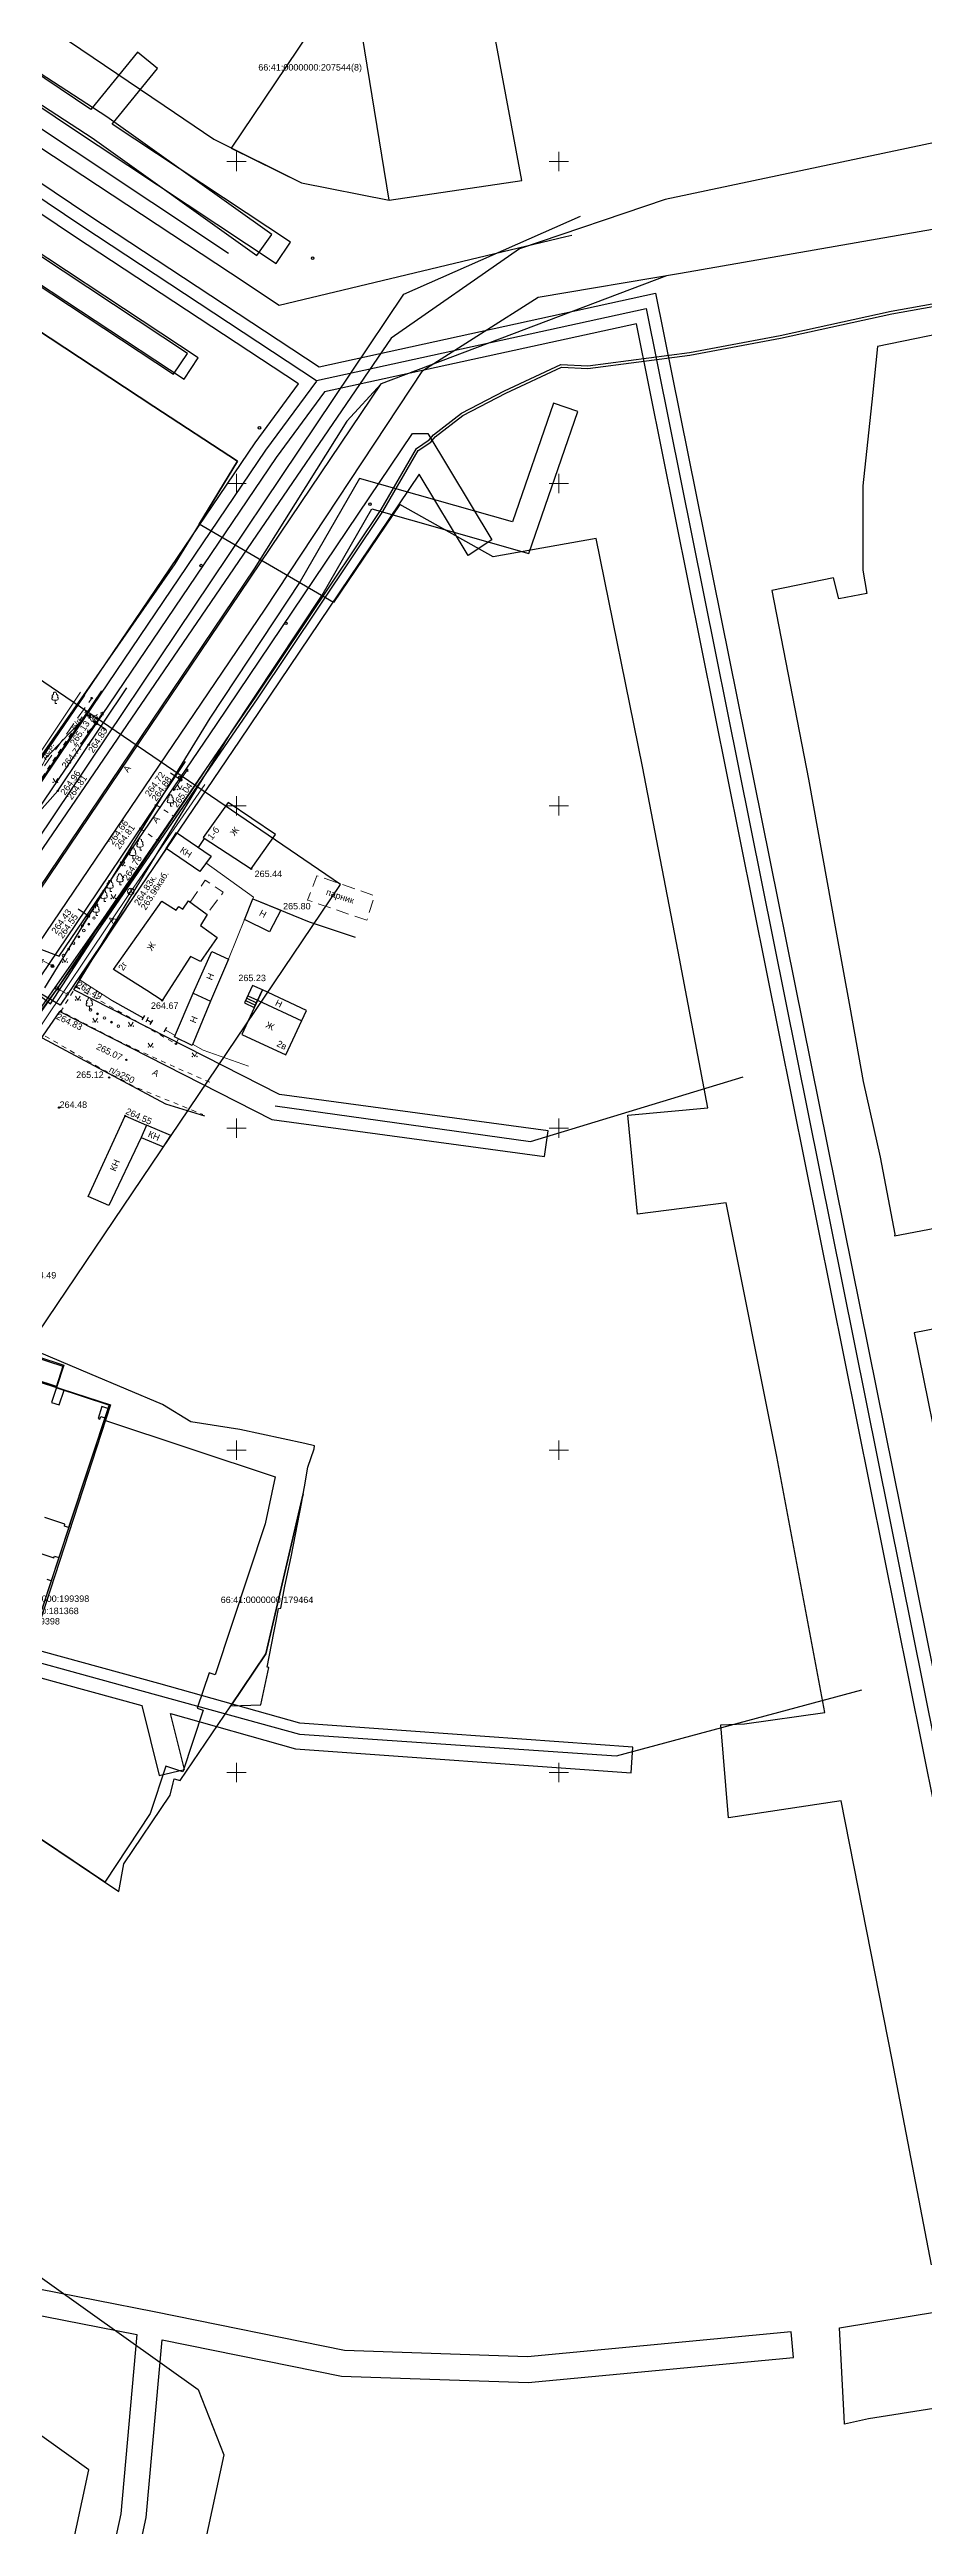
# Model space of a CAD drawing. Header units: metres. Extents: x -1448899 to 1563798, y -293564 to 398817.
# Drawn here: x 1533121 to 1533256.7, y 387183 to 387567.4 of the extents above; entities that cross this region are included whole.
import ezdxf
from ezdxf.enums import TextEntityAlignment as Align

# ---------------------------------------------------------------- set-up
doc = ezdxf.new("R2010")
doc.units = ezdxf.units.M
doc.set_wipeout_variables(frame=1)
doc.header["$PDMODE"] = 32
doc.header["$PDSIZE"] = 0.2
doc.linetypes.add('atp_1.5x1.5', pattern=[3, 1.5, -1.5])
doc.linetypes.add('atp_2x1', pattern=[3, 2, -1])
for name, color, linetype in [('C', 134, 'Continuous'), ('D', 1, 'Continuous'), ('LABELS', 254, 'Continuous'), ('P', 94, 'Continuous'), ('T', 1, 'Continuous'), ('Z', 30, 'Continuous'), ('Автодорожное хозяйство', 7, 'Continuous'), ('Водопроводы', 7, 'Continuous'), ('Газопроводы', 7, 'Continuous'), ('Здания и строения', 7, 'Continuous'), ('Кабели низкого напряжения', 7, 'Continuous'), ('Кабели связи', 7, 'Continuous'), ('кадастр', 7, 'Continuous'), ('Крышки колодцев', 7, 'Continuous'), ('Объекты электропередачи', 7, 'Continuous'), ('Ограждения', 7, 'Continuous'), ('Отметка', 7, 'Continuous'), ('Пикет', 7, 'Continuous'), ('Растительность', 7, 'Continuous'), ('Сетка координат', 7, 'Continuous')]:
    doc.layers.add(name, color=color, linetype=linetype)
doc.styles.get("Standard").update_dxf_attribs({"font": 'arial.ttf'})
doc.styles.add('Бм431', font='')
doc.styles.get('Бм431').set_extended_font_data('Bm431', italic=True)
doc.linetypes.add('atp_119_3', pattern='A,4,-2,[131,ltypeshp.shx,S=0.45,R=90,X=0.45,Y=-0.45],8,[131,ltypeshp.shx,S=0.45,R=-90,X=-0.45,Y=0.45],-2,4', length=20)
doc.linetypes.add('atp_122_g', pattern='A,2,-2,3,-0.6,["Г",Бм431,S=2,R=0,X=0,Y=-1],-2.8,3,-2,8,-2,8,-2,6', length=41.4)
doc.linetypes.add('atp_122_v', pattern='A,2,-2,3,-0.6,["В",Бм431,S=2,R=0,X=-0.5,Y=-1],-2,4,-2,8,-2,8,-2,6', length=41.6)
doc.linetypes.add('atp_133_t', pattern='A,4,[133,ltypeshp.shx,S=0.12,R=0,X=-0.12,Y=0],0,[133,ltypeshp.shx,S=0.25,R=0,X=-0.25,Y=0],4,-2', length=10)
doc.linetypes.add('atp_474_1a', pattern='A,1,-0.4,[133,ltypeshp.shx,S=0.1,R=0,X=0,Y=0],0.0001,[133,ltypeshp.shx,S=0.2,R=0,X=-0.1,Y=0],0,[133,ltypeshp.shx,S=0.3,R=0,X=-0.2,Y=0],0.0001,[133,ltypeshp.shx,S=0.4,R=0,X=-0.3,Y=0],0,[133,ltypeshp.shx,S=0.5,R=0,X=-0.4,Y=0],0.0001,[130,ltypeshp.shx,S=0.25,R=0,X=0.1,Y=0.75],-0.6,3', length=5.0003)
doc.linetypes.add('atp_474_2a', pattern='A,1,-0.4,[133,ltypeshp.shx,S=0.1,R=0,X=0,Y=0],0.0001,[133,ltypeshp.shx,S=0.2,R=0,X=-0.1,Y=0],0,[133,ltypeshp.shx,S=0.3,R=0,X=-0.2,Y=0],0.0001,[133,ltypeshp.shx,S=0.4,R=0,X=-0.3,Y=0],0,[133,ltypeshp.shx,S=0.5,R=0,X=-0.4,Y=0],-0.6,3', length=5.0002)
doc.linetypes.add('atp_475_1', pattern='A,2.5,[130,ltypeshp.shx,S=0.4,R=0,X=0,Y=0.4],2.5', length=5)

# ---------------------------------------------------------------- blocks, each defined once
blk = doc.blocks.new('atp_390a')
at = {"color": 0, "linetype": 'ByBlock', "lineweight": -2}
for points in [[(0, 0.99), (-0.51, 0.99)], [(0, 0.99), (0.51, 0.99)], [(0, 0), (0, 0.99)], [(0.5, 0), (0, 0)]]:
    blk.add_lwpolyline(points, dxfattribs=at)
for centre, start, end in [((-0.51, 1.49), 115.63459, 270), ((-0.39, 2.32), 97.94065, 227.81966), ((0, 3), 90, 202.24196), ((0, 3), 337.75804, 90), ((0.39, 2.32), 312.18034, 82.05935), ((0.51, 1.49), 270, 64.36541)]:
    blk.add_arc(centre, 0.5, start, end, dxfattribs=at)
blk = doc.blocks.new('atp_115c')
at = {"color": 0, "linetype": 'ByBlock', "lineweight": -2}
for points in [[(3.29, -0.5), (4, 0), (3.29, 0.5)], [(0.5, 0), (4, 0)]]:
    blk.add_lwpolyline(points, dxfattribs=at)
blk = doc.blocks.new('atp_110a')
at = {"color": 0, "linetype": 'ByBlock', "lineweight": -2}
for p, q in [((0, 2.25), (-1.5, 2.25)), ((0, 0.5), (0, 2.5)), ((0, 2.25), (1.5, 2.25))]:
    blk.add_line(p, q, dxfattribs=at)
for points in [[(-0.4, 2.25), (-0.4, 1.36, -1.040016), (-1.1, 1.36), (-1.1, 2.25)], [(0.4, 2.25), (0.4, 1.36, 1.040016), (1.1, 1.36), (1.1, 2.25)]]:
    blk.add_lwpolyline(points, format="xyb", dxfattribs=at)
blk = doc.blocks.new('atp_106a')
at = {"color": 0, "linetype": 'ByBlock', "lineweight": -2}
blk.add_circle((0, 0), 0.5, dxfattribs=at)
blk = doc.blocks.new('atp_107a')
at = {"linetype": 'ByBlock', "lineweight": -2}
h = blk.add_hatch(color=0, dxfattribs=at)
edge = h.paths.add_edge_path()
edge.add_arc((0, 0), 0.5, 0, 360)
at = {"color": 0, "linetype": 'ByBlock', "lineweight": -2}
blk.add_circle((0, 0), 0.5, dxfattribs=at)
blk = doc.blocks.new('atp_397b')
at = {"color": 0, "linetype": 'ByBlock', "lineweight": -2}
blk.add_circle((0, 0), 0.4, dxfattribs=at)
blk = doc.blocks.new('atp_397a')
at = {"linetype": 'ByBlock', "lineweight": -2}
blk.add_hatch(color=0, dxfattribs=at).paths.add_polyline_path([(-0.3, 0, 1), (0.3, 0, 1)])
at = {"color": 0, "linetype": 'ByBlock', "lineweight": -2}
blk.add_circle((0, 0), 0.3, dxfattribs=at)
blk = doc.blocks.new('atp_416')
at = {"color": 0, "linetype": 'ByBlock', "lineweight": -2}
blk.add_lwpolyline([(0.72, 1.2), (0, 0), (-0.72, 1.2)], dxfattribs=at)
for centre in [(-0.72, 0), (0.72, 0)]:
    blk.add_circle(centre, 0.075, dxfattribs=at)
blk = doc.blocks.new('atp_117sv')
at = {"color": 0, "linetype": 'ByBlock', "lineweight": -2}
for points in [[(0, 1), (0, 0)], [(0, 0), (-0.87, -0.5)], [(0.87, -0.5), (0, 0)]]:
    blk.add_lwpolyline(points, dxfattribs=at)
blk.add_circle((0, 0), 1, dxfattribs=at)
blk = doc.blocks.new('A$C0BB7152E')
at = {"layer": 'C', "linetype": 'Continuous'}
blk.add_lwpolyline([(1533167.28, 387583.37), (1533164.91, 387585.21), (1533166.38, 387577.59), (1533149.2, 387552.07), (1533160.1, 387546.68), (1533173.68, 387543.97)], close=True, dxfattribs=at)
at = {"layer": 'D', "linetype": 'Continuous'}
for points in [[(1533115.25, 387362.17), (1533122.06, 387359.93), (1533122.01, 387359.75), (1533130.33, 387356.99), (1533129.55, 387354.64), (1533156.04, 387345.87), (1533154.44, 387338.59), (1533146.7, 387315.15), (1533145.76, 387315.46), (1533143.93, 387309.95), (1533144.87, 387309.65), (1533141.71, 387300.08), (1533139.05, 387300.96), (1533136.62, 387293.62), (1533129.58, 387282.98), (1533105.12, 387299.41)], [(1533114.73, 387365.97), (1533123.25, 387363.18), (1533122.11, 387359.72), (1533130.25, 387357.03), (1533130.06, 387356.46), (1533129.15, 387356.76), (1533128.54, 387354.9), (1533128.83, 387354.8), (1533128.97, 387355.21), (1533129.59, 387355.01), (1533121.26, 387329.75), (1533120.64, 387329.96)], [(1533115.02, 387362.05), (1533122.08, 387359.72), (1533121.33, 387357.42), (1533122.5, 387357.03), (1533123.26, 387359.33), (1533130.25, 387357.03), (1533123.98, 387338.02), (1533123.32, 387338.23), (1533123.4, 387338.5), (1533120.27, 387339.54)], [(1533118.56, 387334.35), (1533121.69, 387333.31), (1533121.78, 387333.58), (1533122.44, 387333.36), (1533111.38, 387299.82)]]:
    blk.add_lwpolyline(points, dxfattribs=at)
for points in [[(1533096.15, 387304.84), (1533115.02, 387362.05), (1533130.25, 387357.03), (1533111.38, 387299.82)], [(1533096.15, 387304.84), (1533115.02, 387362.05), (1533122.08, 387359.72), (1533121.33, 387357.42), (1533122.5, 387357.03), (1533123.26, 387359.33), (1533130.25, 387357.03), (1533111.38, 387299.82), (1533104.39, 387302.12), (1533105.15, 387304.42), (1533103.98, 387304.81), (1533103.21, 387302.51)], [(1533096.15, 387304.84), (1533099.79, 387315.88), (1533100.45, 387315.66), (1533100.36, 387315.4), (1533103.34, 387314.41), (1533105.32, 387320.43), (1533102.35, 387321.4), (1533102.26, 387321.14), (1533101.59, 387321.36), (1533115.02, 387362.05), (1533122.08, 387359.72), (1533121.33, 387357.42), (1533122.5, 387357.03), (1533123.26, 387359.33), (1533130.25, 387357.03), (1533111.38, 387299.82), (1533104.39, 387302.12), (1533105.15, 387304.42), (1533103.98, 387304.81), (1533103.21, 387302.51)]]:
    blk.add_lwpolyline(points, close=True, dxfattribs=at)
at = {"layer": 'P', "linetype": 'Continuous'}
for points in [[(1533258.19, 387201.31), (1533248.05, 387199.67), (1533244.35, 387198.86), (1533244.29, 387199.98), (1533243.57, 387213.82), (1533259.22, 387216.4)], [(1533257.81, 387223.58), (1533251.72, 387255.39), (1533243.81, 387295.57), (1533226.34, 387292.93), (1533225.16, 387307.37), (1533228.81, 387307.54), (1533241.29, 387309.31), (1533233.82, 387349.04), (1533225.99, 387388.4), (1533212.2, 387386.65), (1533210.74, 387401.99), (1533223.14, 387403.13), (1533218.53, 387427.39), (1533212.98, 387456.1), (1533205.83, 387491.48), (1533189.82, 387488.64), (1533175.34, 387496.74), (1533165.09, 387481.52), (1533144.22, 387493.7), (1533150.15, 387503.46), (1533137.21, 387511.96), (1533116.54, 387525.57)], [(1533122.18, 387569.9), (1533138.8, 387558.65), (1533146.48, 387553.42), (1533160.1, 387546.68), (1533173.68, 387543.97), (1533194.26, 387547.03), (1533186.85, 387586.97)], [(1533276.67, 387526.83), (1533249.46, 387521.28), (1533248.65, 387513.68), (1533247.17, 387499.66), (1533247.17, 387486.58), (1533247.8, 387482.96), (1533243.45, 387482.1), (1533242.64, 387485.36), (1533233.08, 387483.43), (1533238.74, 387454.13), (1533243, 387430.67), (1533245.16, 387418.74), (1533247.25, 387407.19), (1533249.84, 387395.46), (1533252.14, 387383.53), (1533252.09, 387383.29), (1533265.69, 387385.83)], [(1533268.94, 387370.9), (1533255.15, 387368.23), (1533260.17, 387343.48)], [(1533100.79, 387302.31), (1533131.76, 387281.51), (1533132.52, 387285.82), (1533139.73, 387296.46), (1533140.19, 387298.4), (1533140.34, 387299), (1533141.29, 387298.77), (1533149.14, 387310.35), (1533154.58, 387318.38), (1533160.37, 387343.24), (1533160.56, 387344.33), (1533161.09, 387347.37), (1533162.06, 387350.21), (1533162.1, 387350.67), (1533160.61, 387351.02), (1533150.55, 387353.21), (1533142.92, 387354.39), (1533138.55, 387357.1), (1533127.29, 387361.87), (1533116.42, 387366.48)]]:
    blk.add_lwpolyline(points, dxfattribs=at)
for points in [[(1533010.29, 387500.87), (1533030.28, 387530.54), (1533041.79, 387522.78), (1533044.18, 387526.29), (1533057.27, 387545.81), (1533073.28, 387535.03), (1533078.7, 387543.06), (1533090.35, 387543.13), (1533099.34, 387537.06), (1533116.54, 387525.57), (1533137.21, 387511.96), (1533150.15, 387503.46), (1533144.22, 387493.7), (1533140.47, 387487.53), (1533116.61, 387453.32), (1533105.62, 387436.99), (1533072.3, 387459.38), (1533071.77, 387459.46), (1533054.94, 387470.28), (1533056.38, 387472.53), (1533039.97, 387483.63), (1533038.69, 387481.83), (1533021.63, 387493.11)], [(1533155.01, 387316.28), (1533154.79, 387316.36), (1533155.8, 387321.65), (1533156.16, 387323.49), (1533156.53, 387325.44), (1533156.88, 387325.49), (1533157.45, 387328.65), (1533157.8, 387330.35), (1533158.48, 387333.48), (1533160.15, 387342.01), (1533160.37, 387343.24), (1533154.58, 387318.38), (1533149.14, 387310.35), (1533153.77, 387310.47)]]:
    blk.add_lwpolyline(points, close=True, dxfattribs=at)
at = {"layer": 'T', "linetype": 'Continuous'}
for points in [[(1531471.1, 388647.56), (1531597.86, 388564.74), (1531734.76, 388474.26), (1531856.12, 388395.18), (1531960.97, 388326.54), (1532128.67, 388216.81), (1532237.14, 388145.93), (1532347.26, 388073.74), (1532398.37, 388041.82), (1532462.29, 387997.96), (1532554.9, 387936.17), (1532659.79, 387865.18), (1532757.55, 387799.79), (1532894.76, 387708.15), (1533011.51, 387630.55), (1533067.25, 387589.95), (1533148.76, 387535.75)], [(1532664.23, 387852.02), (1532702.21, 387826.72), (1532748.65, 387795.31), (1532798.26, 387762.82), (1532831.66, 387740.48), (1532837.08, 387736.85), (1532968.08, 387647.89), (1533069.49, 387578.07), (1533126.02, 387539.98), (1533162.43, 387515.99), (1533213.55, 387527.16), (1533278.16, 387206.03), (1533488.35, 387245.4), (1533629.1, 387273.09), (1533709.89, 387287.64)], [(1532827.72, 387748.04), (1532883.98, 387710.65), (1532964.78, 387656.44), (1532996.97, 387634.78), (1533096.42, 387567.41), (1533149.07, 387532.68), (1533156.64, 387527.7), (1533201.13, 387538.36), (1533202.02, 387538.55)], [(1533112.84, 387408.27), (1533130.12, 387432.87), (1533153.36, 387466.73), (1533172.73, 387495.69), (1533178.21, 387505.13), (1533180.17, 387506.43), (1533180.86, 387507.24), (1533185.12, 387510.55), (1533191.8, 387514.03), (1533200.43, 387518.05), (1533204.51, 387517.83), (1533220.35, 387519.91), (1533234.42, 387522.58), (1533251.65, 387526.35), (1533298.52, 387534.72)], [(1533112.56, 387408.56), (1533129.83, 387433.17), (1533153.07, 387467.02), (1533172.44, 387495.98), (1533177.94, 387505.45), (1533179.92, 387506.77), (1533180.6, 387507.57), (1533184.9, 387510.91), (1533191.6, 387514.39), (1533200.32, 387518.48), (1533204.5, 387518.25), (1533220.28, 387520.32), (1533234.33, 387522.99), (1533251.57, 387526.76), (1533298.42, 387535.13)], [(1533330.57, 387567.05), (1533274, 387556.26), (1533216.53, 387544.1), (1533193.93, 387536.43), (1533174.02, 387522.56), (1533148.19, 387484.78), (1533102.62, 387418.08), (1532923.45, 387153.07), (1532596.95, 386668.16), (1532501.82, 386525.68), (1532463.24, 386470.75), (1532364.18, 386323.11), (1532278.05, 386197.05), (1532195.94, 386075.2), (1532063.54, 385880.4), (1531928.37, 385674.27)], [(1531934.83, 385669.49), (1532071.49, 385875.31), (1532203.45, 386070.48), (1532286.31, 386192.02), (1532371.45, 386319.02), (1532470.86, 386466.5), (1532497.05, 386506.13), (1532602.58, 386664.36), (1532929.87, 387147.97), (1533109.5, 387414.14), (1533154.44, 387480.52), (1533178.92, 387517.57), (1533196.83, 387528.9), (1533218.91, 387532.64), (1533276.64, 387542.75), (1533333.71, 387553.63)], [(1532064.33, 385872.03), (1533175.95, 387529.37), (1533203.37, 387541.48)], [(1533216.73, 387532.26), (1533172.46, 387515.46), (1533167.14, 387509.68), (1533152.77, 387486.79), (1533098.63, 387406.47), (1533045.06, 387327.01), (1532998.78, 387258.35), (1532937.35, 387167.22), (1532873.99, 387071.58), (1532810.63, 386975.94), (1532667.81, 386765.52), (1532524.99, 386555.1), (1532479.89, 386488.38), (1532403.68, 386375.5), (1532346.97, 386290.94), (1532292.36, 386209.52), (1532231.58, 386118.89), (1532181.03, 386043.53), (1532122.68, 385957.78), (1533172.46, 387515.46)], [(1533162.43, 387515.89), (1533154.53, 387505.18), (1533111.68, 387441.91), (1533082.13, 387397.43), (1533060.27, 387365.97), (1533034.71, 387328.22), (1532997.57, 387271.25), (1532964.96, 387223.72), (1532933.37, 387176.37), (1532874.68, 387089.36), (1532843.38, 387040.66), (1532805.03, 386986.44), (1532776.13, 386943.81), (1532731.6, 386971.39), (1532708.71, 386938.73), (1532656.13, 386861.1), (1532653.98, 386858.22), (1532649.48, 386852.18), (1532588.17, 386895.63), (1532585.35, 386897.71), (1532581.82, 386900.16), (1532575.32, 386889.29)], [(1533156.03, 387403.42), (1533195.64, 387397.9), (1533228.6, 387407.93)], [(1533107.7, 387320.27), (1533135.52, 387312.59), (1533159.77, 387305.93), (1533208.96, 387302.56), (1533247.04, 387312.84)]]:
    blk.add_lwpolyline(points, dxfattribs=at)
for centre in [(1533161.83, 387534.98), (1533153.57, 387508.65), (1533170.72, 387496.81), (1533144.54, 387487.27), (1533157.69, 387478.31), (1533128.07, 387463), (1533141.2, 387454.41), (1533128.26, 387434.62)]:
    blk.add_circle(centre, 0.2, dxfattribs=at)
at = {"layer": 'Z', "linetype": 'Continuous'}
for points in [[(1533710.26, 387285.68), (1533629.25, 387271.12), (1533488.73, 387243.43), (1533276.59, 387203.68), (1533212.06, 387524.79), (1533163.69, 387514.22), (1533156.17, 387504.03), (1533113.34, 387440.8), (1533083.78, 387396.31), (1533061.92, 387364.84), (1533036.38, 387327.12), (1532999.24, 387270.14), (1532966.62, 387222.6), (1532935.02, 387175.25), (1532876.35, 387088.27), (1532845.03, 387039.54), (1532806.68, 386985.3), (1532776.71, 386941.1), (1532732.15, 386968.69), (1532710.35, 386937.6), (1532656.87, 386858.62), (1532725.1, 386809.85)], [(1532931.71, 387177.49), (1532963.3, 387224.84), (1532995.91, 387272.36), (1533033.04, 387329.33), (1533058.61, 387367.1), (1533080.48, 387398.55), (1533110.02, 387443.02), (1533152.9, 387506.34), (1533159.62, 387515.45), (1533124.91, 387538.32), (1533068.35, 387576.42), (1532966.96, 387646.24), (1532837.59, 387734.1)], [(1532856.55, 387777.42), (1532845.84, 387760.82), (1532846.86, 387760.17), (1532834.41, 387741.05), (1532969.21, 387649.55), (1533070.62, 387579.72), (1533127.13, 387541.64), (1533162.82, 387518.13), (1533215.03, 387529.52), (1533279.74, 387208.38), (1533487.97, 387247.36), (1533628.75, 387274.99), (1533709.51, 387289.61)], [(1533082.32, 387583.68), (1533070.05, 387566.82), (1533059.16, 387562.56), (1533060.62, 387558.83), (1533068.84, 387562.06), (1533067.84, 387554.98), (1533071.81, 387554.42), (1533072.84, 387561.74), (1533141.88, 387516.18), (1533144.08, 387519.52), (1533074.2, 387565.64), (1533085.76, 387581.3), (1533123.94, 387555.53), (1533156.19, 387534.15), (1533158.4, 387537.48), (1533130.75, 387555.78), (1533137.78, 387564.39), (1533134.68, 387566.92), (1533127.4, 387558.02), (1533088.98, 387583.95)], [(1533083.2, 387583.86), (1533068.7, 387564.19), (1533091.02, 387549.79), (1533113.26, 387534.79), (1533140.22, 387516.95), (1533142.43, 387520.19), (1533115.47, 387538.03), (1533093.23, 387553.04), (1533074.43, 387565.41), (1533086.53, 387581.63)], [(1533103.61, 387569.26), (1533127.65, 387553.65), (1533153.19, 387535.4), (1533155.52, 387538.64), (1533129.89, 387556.89), (1533105.89, 387572.5)], [(1533108.36, 387432.01), (1533122.52, 387426.67), (1533146.89, 387462.62), (1533177.31, 387507.78), (1533179.72, 387507.75), (1533189.61, 387491.29), (1533185.93, 387488.86), (1533178.36, 387501.47), (1533150.53, 387460.16), (1533122.65, 387419.04), (1533119.66, 387420.83)], [(1533100.29, 387219.49), (1533134.54, 387212.76), (1533132.06, 387184.97), (1533125.84, 387156.3)], [(1533129.31, 387153.43), (1533136.02, 387184.37), (1533138.48, 387211.97), (1533166.31, 387206.32), (1533195.27, 387205.34), (1533236.44, 387209.23), (1533236.06, 387213.21), (1533195.15, 387209.34), (1533166.77, 387210.3), (1533137.26, 387216.31), (1533101.39, 387223.35)], [(1533106.58, 387318.25), (1533135.33, 387310.37), (1533138.04, 387299.51), (1533141.93, 387300.48), (1533139.77, 387309.13), (1533159.16, 387303.68), (1533211.23, 387299.94), (1533211.52, 387303.93), (1533159.86, 387307.64), (1533137.96, 387313.8), (1533108.14, 387321.97)], [(1533099.28, 387384.34), (1533122.61, 387418.07), (1533155.49, 387401.3), (1533197.81, 387395.59), (1533198.35, 387399.55), (1533156.69, 387405.18), (1533124.77, 387421.45), (1533149.24, 387461.46), (1533163.3, 387482.68), (1533171, 387496.1), (1533195.37, 387489.17), (1533202.95, 387511.19), (1533199.17, 387512.49), (1533192.83, 387494.05), (1533169.08, 387500.8), (1533159.9, 387484.78), (1533145.86, 387463.6), (1533120.26, 387421.74)]]:
    blk.add_lwpolyline(points, dxfattribs=at)
blk.add_lwpolyline([(1533148.05, 387194.09), (1533116.84, 387049.2), (1533101.97, 386967.82), (1533082.32, 386971.51), (1533097.31, 387053.52), (1533127.13, 387191.8), (1533099.7, 387211.39), (1533054.03, 387229.39), (1533011.18, 387254.74), (1532883.65, 387340.78), (1532826.45, 387378.12), (1532821.57, 387386.63), (1532823.4, 387392.47), (1532839.66, 387393.52), (1532935.64, 387329.98), (1533022.18, 387271.44), (1533063.51, 387247.01), (1533109.43, 387228.94), (1533144.07, 387204.27)], close=True, dxfattribs=at)
at = {"layer": 'LABELS'}
for s, p in [('66:41:0000000:207544(8)', (1533161.44, 387564.59)), ('66:41:0000000:199398', (1533115.44, 387323.46)), ('66:41:0000000:181368', (1533118.36, 387325.06)), ('66:41:0000000:199398', (1533119.99, 387326.96)), ('66:41:0000000:179464', (1533154.75, 387326.79))]:
    blk.add_text(s, height=1, dxfattribs=at).set_placement(p, align=Align.MIDDLE_CENTER)
blk = doc.blocks.new('A$C0ab4c2d5')
at = {"color": 0, "linetype": 'ByBlock', "lineweight": -2}
for p, q in [((282.61, 154.15), (281.04, 155.2)), ((268.13, 133.12), (266.57, 134.17))]:
    blk.add_line(p, q, dxfattribs=at)
for points in [[(205.39, 78.29), (207.23, 77.4), (209.06, 76.72), (211, 76.38), (211.31, 76.33), (219.47, 88.2), (237.49, 113.57), (240.18, 123.87), (247.68, 135.02), (263.55, 152.56), (274.4, 168.49)], [(289.96, 150.56), (286.04, 145.17), (293.45, 140.21), (297.24, 145.54), (289.96, 150.56)], [(285.32, 143.59), (286.27, 145.02)], [(277.14, 121.49), (271.97, 124.79), (279.55, 135.34), (281.78, 133.89), (282.2, 134.49), (282.79, 134.07), (283.68, 135.35), (286.58, 133.19), (285.52, 131.52), (288.1, 129.6), (285.46, 125.94), (283.91, 126.71), (279.49, 119.93), (277.14, 121.49)], [(292.33, 132.33), (293.68, 135.6), (298.02, 133.78), (296.21, 130.44), (292.36, 132.39)], [(293.68, 135.6), (302.36, 131.96)], [(302.36, 131.96), (309.49, 129.52)], [(281.36, 114.25), (284.29, 121.03), (287.26, 127.44), (289.83, 126.25), (286.98, 119.77), (284.06, 112.9), (281.36, 114.25)], [(271.65, 120.03), (276.51, 117.27)], [(284.29, 121.03), (286.98, 119.77)], [(276.71, 117.62), (276.32, 116.92)], [(277.3, 117.29), (276.9, 116.59)], [(277.1, 116.94), (277.76, 116.57)], [(277.94, 116.89), (277.55, 116.2)], [(280.12, 115.71), (279.72, 115.01)], [(270.98, 88.18), (267.77, 89.59), (273.6, 102.06), (276.89, 100.6), (276.06, 98.67), (279.49, 97.2), (280.69, 98.94), (276.89, 100.6)], [(276.06, 98.67), (270.98, 88.18)]]:
    blk.add_lwpolyline(points)
for points in [[(281.92, 145.94), (287.25, 142.26), (285.5, 139.86), (280.27, 143.48)], [(255.72, 62.32), (256.81, 65.56), (263.64, 63.27), (262.56, 60.03)], [(236.54, 5.11), (255.72, 62.32), (270.98, 57.21), (251.8, 0)]]:
    blk.add_lwpolyline(points, close=True)
at = {"layer": 'Автодорожное хозяйство', "color": 7, "linetype": 'atp_1.5x1.5', "lineweight": 15, "ltscale": 0.5, "flags": 128}
for points in [[(278.73, 150.3), (281.59, 148.46)], [(276.28, 146.63), (278.99, 144.74)], [(258.73, 116.1), (260.69, 114.9), (270.55, 109.05), (275.2, 106.51), (285.65, 102.18)]]:
    blk.add_lwpolyline(points, dxfattribs=at)
at = {"layer": 'Водопроводы', "linetype": 'atp_122_v', "lineweight": 30, "ltscale": 0.5, "flags": 128}
blk.add_lwpolyline([(232.2, 70.09), (235.74, 75.03), (229.29, 79.37), (249.24, 109.03), (254.96, 117.49), (279.88, 103.85), (285.89, 101.94)], dxfattribs=at)
at = {"layer": 'Газопроводы', "ltscale": 0.5}
for points in [[(291.79, 114.56), (298.6, 111.33), (301.85, 118.19), (295.04, 121.42)], [(293.76, 118.72), (295.04, 121.42), (293.53, 122.13), (292.25, 119.43)]]:
    blk.add_lwpolyline(points, close=True, dxfattribs=at)
for points in [[(292.43, 119.82), (293.94, 119.1)], [(292.6, 120.16), (294.1, 119.45)], [(292.78, 120.55), (294.29, 119.84)], [(294.29, 119.84), (301.1, 116.61)]]:
    blk.add_lwpolyline(points, dxfattribs=at)
at = {"layer": 'Здания и строения', "color": 7, "linetype": 'atp_2x1', "lineweight": 15, "flags": 128}
blk.add_lwpolyline([(283.96, 135.14), (286.31, 138.55), (289.09, 136.64), (286.54, 133.22)], dxfattribs=at)
blk.add_lwpolyline([(311.35, 132.11), (302.16, 135.31), (303.62, 139.09), (312.54, 135.93)], close=True, dxfattribs=at)
at = {"layer": 'Кабели низкого напряжения', "linetype": 'atp_119_3', "lineweight": 15, "ltscale": 0.5, "flags": 128}
blk.add_lwpolyline([(193.99, 19.99), (203.36, 33.95), (210.28, 44.34), (217.09, 54.41), (220.26, 59.14), (223.43, 64.22), (233.12, 78.53), (235.42, 81.96), (243.74, 93.4), (246.21, 96.89), (247.8, 99.45), (251, 104.56), (253.51, 108.69), (255.02, 110.92), (263.21, 121.91), (269.12, 130.59), (274.65, 138.52), (281.59, 148.46), (285.45, 154.06)], dxfattribs=at)
at = {"layer": 'Ограждения', "color": 7, "linetype": 'atp_474_1a', "lineweight": 15, "ltscale": 0.5, "elevation": 262.41, "flags": 128}
blk.add_lwpolyline([(231.37, 147.29), (244.13, 138.78), (251.95, 150.47), (257.57, 153.64), (267.18, 167.87)], dxfattribs=at)
at = {"layer": 'Ограждения', "color": 7, "linetype": 'atp_474_2a', "lineweight": 15, "ltscale": 0.5, "flags": 128}
blk.add_lwpolyline([(267.25, 159.89), (269.32, 162.8)], dxfattribs=at)
at = {"layer": 'Ограждения', "color": 7, "linetype": 'atp_475_1', "lineweight": 15, "ltscale": 0.5, "flags": 128}
for points in [[(280.27, 143.48), (275.59, 136.56)], [(289.83, 126.25), (293.77, 135.81), (286.43, 141.2)], [(279.91, 115.34), (281.45, 114.45)], [(284.14, 113.08), (285.8, 112.16), (292.79, 109.64)]]:
    blk.add_lwpolyline(points, dxfattribs=at)
at = {"layer": 'Ограждения', "color": 7, "linetype": 'atp_474_1a', "lineweight": 15, "ltscale": 0.5, "flags": 128}
blk.add_lwpolyline([(275.59, 136.56), (266.65, 123.27), (271.65, 120.03)], dxfattribs=at)
at = {"layer": 'Пикет', "color": 0}
for p in [(268.92, 166.93, 264.51), (269.59, 163.03, 265.12), (270.31, 164.08, 264.9), (267.25, 159.89, 264.77), (268.41, 159.69), (263.55, 152.56), (278.74, 150.24), (276.28, 146.63), (279.01, 144.72), (293.45, 140.21), (266.1, 122.11), (279.49, 119.93), (263.77, 118.36), (281.56, 113.18), (271.17, 108.02, 265.12), (273.87, 110.75, 265.12), (263.35, 103.42, 264.49), (273.6, 102.06)]:
    blk.add_point(p, dxfattribs=at)
at = {"layer": 'кадастр', "rotation": 359.5536696139991}
blk.add_blockref('A$C0BB7152E', (-1535830.43, -375345.19), dxfattribs=at)
at = {"layer": 'Объекты электропередачи', "color": 7, "linetype": 'Continuous', "lineweight": 15}
for name, p, xscale, yscale, zscale, rotation in [('atp_115c', (269.57, 163.02), 0.5000000000000001, 0.5000000000000001, 0.5000000000000001, 226.98245040436), ('atp_110a', (269.59, 163.03, 265.12), 0.5, 0.5, 0.5, 24.45325562013044), ('atp_115c', (269.57, 163.02), 0.5000000000000002, 0.5000000000000002, 0.5000000000000002, 57.87366542912334), ('atp_115c', (282.61, 154.15), 0.4999999999999999, 0.4999999999999999, 0.4999999999999999, 236.9079196581716), ('atp_115c', (282.61, 154.15), 0.5000000000000002, 0.5000000000000002, 0.5000000000000002, 55.32752026295935), ('atp_115c', (268.13, 133.12), 0.5000000000000002, 0.5000000000000002, 0.5000000000000002, 55.32752026295935), ('atp_115c', (268.13, 133.12), 0.4999999999999999, 0.4999999999999999, 0.4999999999999999, 236.9079196581716), ('atp_115c', (262.51, 125.39), 0.5000000000000011, 0.5000000000000011, 0.5000000000000011, 150.8409706960254)]:
    blk.add_blockref(name, p, dxfattribs=dict(at, xscale=xscale, yscale=yscale, zscale=zscale, rotation=rotation))
at = {"layer": 'Объекты электропередачи', "color": 7, "linetype": 'Continuous', "lineweight": 15, "xscale": 0.5, "yscale": 0.5, "zscale": 0.5}
for p in [(282.61, 154.15), (268.13, 133.12), (262.51, 125.39)]:
    blk.add_blockref('atp_107a', p, dxfattribs=at)
at = {"layer": 'Растительность', "color": 7, "linetype": 'Continuous', "lineweight": 15}
for name, p, xscale, yscale, zscale in [('atp_390a', (263.23, 166.14), 0.5, 0.5, 0.5), ('atp_416', (263.19, 153.9), 0.4999999999999999, 0.4999999999999999, 0.4999999999999999), ('atp_390a', (281.02, 150.07), 0.5, 0.5, 0.5), ('atp_416', (282.51, 152.64), 0.5, 0.5, 0.5), ('atp_390a', (275.1, 141.93), 0.5, 0.5, 0.5), ('atp_390a', (276.24, 143.26), 0.5, 0.5, 0.5), ('atp_390a', (271.54, 136.9), 0.5, 0.5, 0.5), ('atp_390a', (273.08, 137.89), 0.5, 0.5, 0.5), ('atp_416', (273.5, 140.88), 0.5, 0.5, 0.5), ('atp_390a', (269.34, 133.18), 0.5, 0.5, 0.5), ('atp_390a', (270.6, 135.34), 0.5, 0.5, 0.5), ('atp_416', (272.06, 135.8), 0.5, 0.5, 0.5), ('atp_416', (264.46, 125.98), 0.5, 0.5, 0.5), ('atp_416', (266.41, 120.07), 0.4999999999999999, 0.4999999999999999, 0.4999999999999999), ('atp_390a', (268.19, 118.65), 0.5, 0.5, 0.5), ('atp_416', (269.08, 116.65), 0.4999999999999999, 0.4999999999999999, 0.4999999999999999), ('atp_416', (274.61, 115.97), 0.4999999999999999, 0.4999999999999999, 0.4999999999999999), ('atp_416', (277.63, 112.72), 0.4999999999999999, 0.4999999999999999, 0.4999999999999999), ('atp_416', (284.46, 111.18), 0.4999999999999999, 0.4999999999999999, 0.4999999999999999)]:
    blk.add_blockref(name, p, dxfattribs=dict(at, xscale=xscale, yscale=yscale, zscale=zscale))
for name, p, xscale, yscale, zscale, rotation in [('atp_397b', (267.42, 130.86), 0.5000000000000007, 0.5000000000000007, 0.5000000000000007, 50.49198717869686), ('atp_397a', (268.22, 131.83), 0.5000000000000009, 0.5000000000000009, 0.5000000000000009, 50.49198723512158), ('atp_397b', (269.01, 132.79), 0.5000000000000007, 0.5000000000000007, 0.5000000000000007, 50.49198717869686), ('atp_397b', (264.24, 127), 0.5000000000000007, 0.5000000000000007, 0.5000000000000007, 50.49198717869686), ('atp_397a', (265.04, 127.97), 0.5000000000000009, 0.5000000000000009, 0.5000000000000009, 50.49198723512158), ('atp_397b', (265.83, 128.93), 0.5000000000000007, 0.5000000000000007, 0.5000000000000007, 50.49198717869686), ('atp_397a', (266.63, 129.9), 0.5000000000000009, 0.5000000000000009, 0.5000000000000009, 50.49198723512158), ('atp_397b', (268.36, 118.54), 0.5000000000000002, 0.5000000000000002, 0.5000000000000002, 329.2403638143676), ('atp_397a', (269.44, 117.9), 0.5000000000000006, 0.5000000000000006, 0.5000000000000006, 329.2403641726023), ('atp_397b', (270.51, 117.27), 0.5000000000000002, 0.5000000000000002, 0.5000000000000002, 329.2403638143676), ('atp_397a', (271.59, 116.63), 0.5000000000000002, 0.5000000000000002, 0.5000000000000002, 329.2403638143676), ('atp_397b', (272.66, 115.99), 0.500000000000001, 0.500000000000001, 0.500000000000001, 329.2403636011588)]:
    blk.add_blockref(name, p, dxfattribs=dict(at, xscale=xscale, yscale=yscale, zscale=zscale, rotation=rotation))
at = {"layer": 'Отметка'}
for s, rotation, p in [('265.13', 55.7425, (266.24, 159.47, 265.12)), ('264.83', 56.9433, (269.08, 158.31, 264.84)), ('дер.', 55.7425, (261.57, 157.48, 265.12)), ('264.77', 51.9356, (264.88, 155.92, 264.77)), ('264.96', 54.3879, (264.67, 151.81)), ('264.81', 54.3879, (265.69, 151.07)), ('А', 56.0448, (274.46, 155.24)), ('264.72', 54.3879, (277.78, 151.48)), ('264.88', 54.3879, (278.8, 150.74)), ('265.04', 54.3879, (282.03, 149.75)), ('264.66', 54.3879, (272.03, 144.05)), ('264.81', 54.3879, (273.05, 143.32)), ('А', 51.9356, (278.84, 147.34)), ('1-б', 51.9711, (287.4, 144.68, 264.43)), ('Ж', 51.9711, (290.92, 145.27, 264.43)), ('КН', 326.9529, (282.32, 142.96, 264.43)), ('265.44', 359.5537, (293.97, 138.96)), ('265.80', 359.5537, (298.35, 133.9)), ('парник', 341.0277, (304.94, 136.12, 264.43)), ('264.43', 54.3879, (263.11, 130.29, 525.9)), ('264.55', 54.3879, (264.12, 129.55, 525.9)), ('А', 57.4247, (271.95, 131.84)), ('Н', 331.8752, (294.53, 133.04, 264.43)), ('Ж', 57.4247, (277.94, 127.53)), ('2г', 57.4247, (273.48, 124.5)), ('Н', 66.712, (287.24, 122.9, 264.43)), ('265.23', 359.5537, (291.33, 122.82)), ('264.49', 329.8524, (266.11, 122.19, 265.12)), ('264.67', 359.5537, (277.73, 118.63)), ('Н', 333.9707, (296.91, 119.07)), ('264.83', 333.9105, (262.93, 117.22, 265.12)), ('Н', 66.712, (284.62, 116.26, 264.43)), ('Ж', 333.9707, (295.39, 115.67)), ('265.07', 333.9105, (269.09, 112.49, 265.12)), ('2в', 333.9707, (297.09, 112.74)), ('265.12', 359.5537, (266.05, 108, 265.12)), ('п/э250', 333.0792, (271.06, 108.93)), ('А', 330.5941, (277.74, 108.48)), ('264.48', 359.5537, (263.44, 103.37, 264.49)), ('264.55', 335.0811, (273.58, 102.41)), ('КН', 336.1336, (277.02, 98.84, 264.43)), ('КН', 66.712, (272.05, 93.36, 264.43)), ('264.49', 359.5537, (258.45, 76.94, 264.5))]:
    blk.add_text(s, height=1, rotation=rotation, dxfattribs=at).set_placement(p)
at = {"layer": 'Объекты электропередачи', "color": 7, "linetype": 'Continuous', "lineweight": 15, "xscale": 0.5, "yscale": 0.5, "zscale": 0.5}
blk.add_blockref('atp_106a', (268.52, 164.15), dxfattribs=at)
at = {"color": 0, "linetype": 'ByBlock', "lineweight": -2}
blk.add_line((271.13, 161.96), (269.57, 163.02), dxfattribs=at)
at = {"layer": 'Автодорожное хозяйство', "color": 7, "linetype": 'atp_1.5x1.5', "lineweight": 15, "ltscale": 0.5, "flags": 128}
blk.add_lwpolyline([(248.45, 136.1), (259.83, 152.74), (268, 164.84)], dxfattribs=at)
at = {"layer": 'Здания и строения', "color": 7, "linetype": 'atp_2x1', "lineweight": 15, "flags": 128}
blk.add_lwpolyline([(257.57, 153.64), (258.95, 152.87), (268.92, 166.93)], dxfattribs=at)
at = {"layer": 'Кабели низкого напряжения', "linetype": 'atp_119_3', "lineweight": 15, "ltscale": 0.5, "flags": 128}
blk.add_lwpolyline([(237.27, 122.56), (240.54, 126.62), (247.84, 136.87), (252.82, 144.05), (255.32, 148.67), (258.82, 152.96), (261.24, 156.71), (261.79, 157.69), (265.35, 161.41), (267.73, 163.8), (270.22, 167.56)], dxfattribs=at)
at = {"layer": 'Кабели низкого напряжения', "color": 0, "linetype": 'atp_119_3', "lineweight": 15, "ltscale": 0.5, "flags": 128}
blk.add_lwpolyline([(252.78, 145.59), (257.58, 152.54), (267.84, 167.37)], dxfattribs=at)
at = {"layer": 'Пикет', "color": 0}
blk.add_point((268.52, 164.15, 264.83), dxfattribs=at)
at = {"layer": 'Объекты электропередачи', "color": 7, "linetype": 'Continuous', "lineweight": 15, "xscale": 0.5, "yscale": 0.5, "zscale": 0.5}
blk.add_blockref('atp_107a', (269.57, 163.02), dxfattribs=at)
at = {"layer": 'Отметка'}
blk.add_text('б/п', height=1, rotation=55.7425, dxfattribs=at).set_placement((266.47, 161.82, 265.12))
at = {"layer": 'Объекты электропередачи', "color": 7, "linetype": 'Continuous', "lineweight": 15, "xscale": 0.4999999999999997, "yscale": 0.4999999999999997, "zscale": 0.4999999999999997, "rotation": 233.3050349386782}
blk.add_blockref('atp_106a', (263.21, 121.91), dxfattribs=at)
at = {"color": 5, "lineweight": 30}
blk.add_lwpolyline([(216.79, 5.82), (307.27, 137.68), (92.91, 286.43), (0, 152.62), (216.79, 5.82)], dxfattribs=at)
blk.add_lwpolyline([(283.32, 156.96), (278.74, 150.24), (266.15, 131.79), (259.27, 121.84), (262.16, 119.55), (273, 135.96), (286.25, 155.28)])
at = {"layer": 'Автодорожное хозяйство', "color": 7, "linetype": 'atp_1.5x1.5', "lineweight": 15, "ltscale": 0.5, "flags": 128}
blk.add_lwpolyline([(281.97, 113.95), (281.56, 113.18), (266.1, 122.11), (263.77, 118.36), (273, 113.51), (280.06, 110.16), (287.28, 106.94)], dxfattribs=at)
at = {"layer": 'Газопроводы', "linetype": 'atp_122_g', "lineweight": 30, "ltscale": 0.5, "flags": 128}
blk.add_lwpolyline([(174.24, 27.99), (191.24, 52.81), (196.92, 61), (213.7, 84.86), (232.26, 111.74), (245.16, 130.84), (258.32, 150.26), (270.51, 168.06)], dxfattribs=at)
at = {"layer": 'Кабели связи', "linetype": 'atp_133_t', "lineweight": 15, "flags": 128}
blk.add_lwpolyline([(286.37, 153.38), (274.75, 136.86), (257.64, 111.74), (242.93, 90.29), (224.15, 63.34), (207.22, 38.52), (194.03, 19.28)], dxfattribs=at)
at = {"layer": 'Объекты электропередачи', "color": 7, "linetype": 'Continuous', "lineweight": 15, "xscale": 0.5000000000000001, "yscale": 0.5000000000000001, "zscale": 0.5000000000000001, "rotation": 330.322662329806}
blk.add_blockref('atp_115c', (263.21, 121.91), dxfattribs=at)
at = {"layer": 'Крышки колодцев', "color": 7, "linetype": 'Continuous', "lineweight": 15, "xscale": 0.5, "yscale": 0.5, "zscale": 0.5}
blk.add_blockref('atp_117sv', (274.75, 136.86), dxfattribs=at)
at = {"layer": 'Отметка'}
for s, p in [('264.78', (274.28, 138.46)), ('264.83к.', (276.01, 134.6)), ('263.96каб.', (277.04, 133.87))]:
    blk.add_text(s, height=1, rotation=57.4247, dxfattribs=at).set_placement(p)
blk = doc.blocks.new('atp_012')
at = {"color": 0, "linetype": 'ByBlock', "lineweight": -2}
for points in [[(-3, 0), (3, 0)], [(0, -3), (0, 3)]]:
    blk.add_lwpolyline(points, dxfattribs=at)

msp = doc.modelspace()

# ---------------------------------------------------------------- block references
at = {"layer": 'Газопроводы', "rotation": 0.4463303860005405}
msp.add_blockref('A$C0ab4c2d5', (1532859.94, 387297.7), dxfattribs=at)

# ---------------------------------------------------------------- next in the draw order: linework, layer by layer
at = {"layer": 'Газопроводы', "color": 6, "lineweight": 200}
msp.add_circle((1532929.52, 387447.66), 11368.91, dxfattribs=at)

# ---------------------------------------------------------------- next in the draw order: block references
at = {"layer": 'Сетка координат', "color": 92, "linetype": 'Continuous', "lineweight": 15, "xscale": 0.5, "yscale": 0.5, "zscale": 0.5}
for p in [(1533150, 387550), (1533200, 387550), (1533150, 387500), (1533200, 387500), (1533150, 387450), (1533200, 387450), (1533150, 387400), (1533200, 387400), (1533150, 387350), (1533200, 387350), (1533150, 387300), (1533200, 387300)]:
    msp.add_blockref('atp_012', p, dxfattribs=at)

doc.saveas('drawing.dxf')
